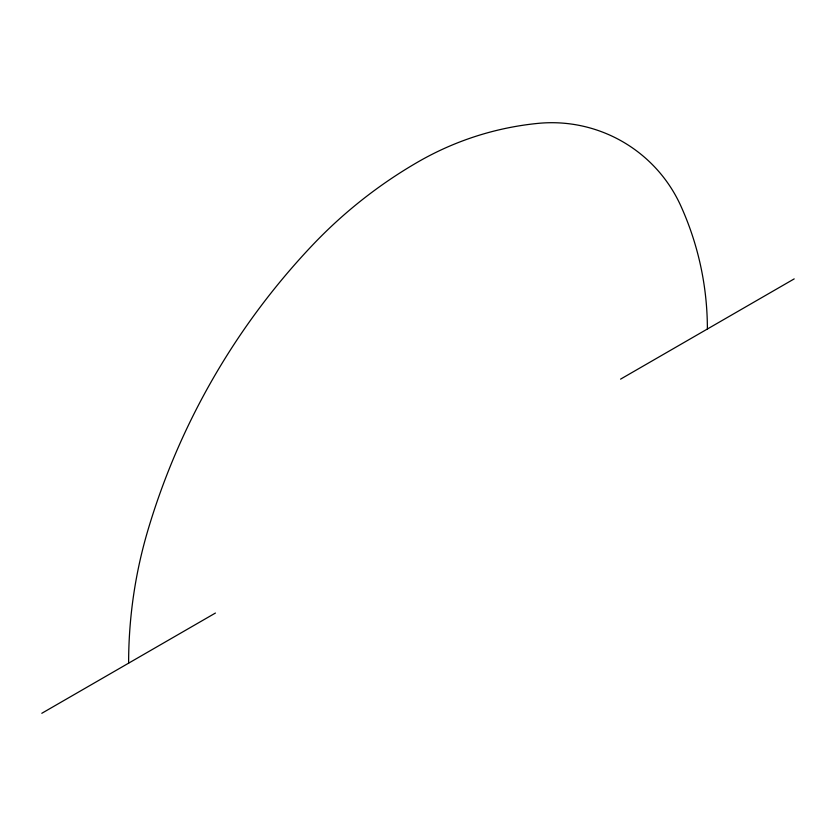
<?xml version="1.0" encoding="UTF-8"?>
<svg xmlns="http://www.w3.org/2000/svg" width="836" height="836" viewBox="0 0 836 836"><rect width="100%" height="100%" fill="white"/><g stroke="black" fill="none" stroke-linecap="round" stroke-linejoin="round"><path stroke-width="1.25" d="M41.8 713.296L215.427 613.049M620.573 379.136L794.2 278.89M707.381 329.018A298.609 298.609 0 0 0 680.838 205.938A141.597 141.597 0 0 0 537.872 123.394A298.609 298.609 0 0 0 418 161.944A467.658 467.658 0 0 0 312.319 245.335A706.514 706.514 0 0 0 147.993 529.951A467.658 467.658 0 0 0 128.619 663.167"/></g></svg>
